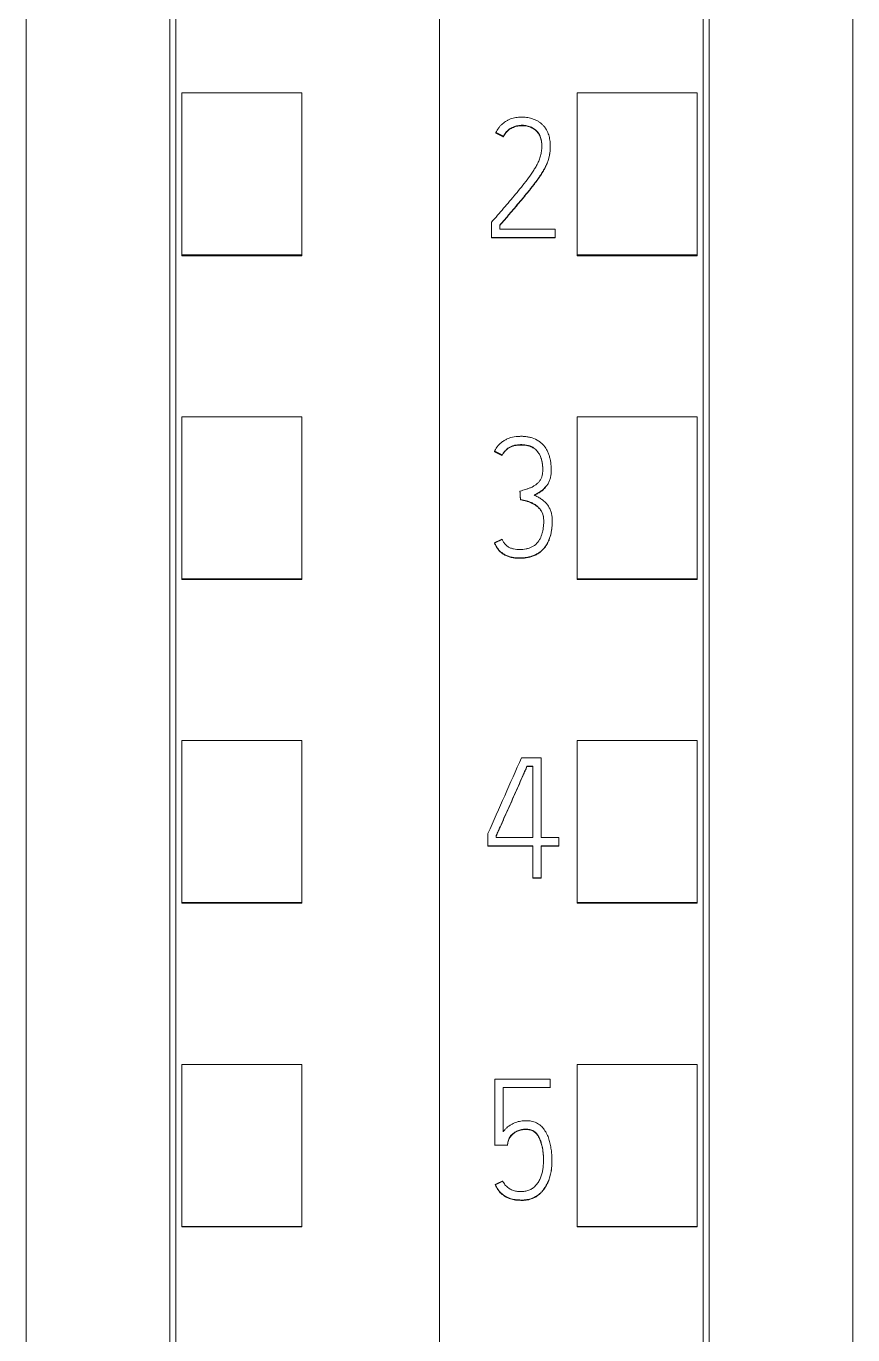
# Model space of a CAD drawing. Header units: millimetres. Extents: x 4134 to 7422, y 1400 to 3585.
# Drawn here: x 6035.75 to 6049.55, y 3271.34 to 3293.16 of the extents above; entities that cross this region are included whole.
import ezdxf

# ---------------------------------------------------------------- set-up
doc = ezdxf.new("R2010")
doc.units = ezdxf.units.MM
doc.layers.add('000-PI-Oprema', color=30, linetype='Continuous', lineweight=5)

# ---------------------------------------------------------------- blocks, each defined once
blk = doc.blocks.new('S7-1500 DQ HF - 6ES7522-1BL01-0AB0')
at = {"layer": '000-PI-Oprema', "color": 0, "linetype": 'ByBlock', "lineweight": 0}
for p, q in [((0, 134.681), (0, 21.262)), ((4.4, 132.4), (4.4, 23.585)), ((2.3, 63.564), (2.3, 66.266)), ((4.3, 66.266), (2.3, 66.266)), ((4.3, 63.564), (4.3, 66.266)), ((0.942, 65.604), (0.942, 65.598)), ((1.067, 65.54), (1.067, 65.534)), ((1.849, 65.372), (1.849, 65.378)), ((0.867, 64.108), (0.867, 63.853)), ((1.006, 63.992), (1.006, 64.058)), ((1.933, 63.992), (1.006, 63.992)), ((1.933, 63.853), (1.933, 63.992)), ((0.867, 63.853), (1.933, 63.853)), ((0.867, 63.853), (0.867, 63.847)), ((1.933, 63.847), (0.867, 63.847)), ((1.933, 63.853), (1.933, 63.847)), ((2.3, 63.55), (2.3, 63.564)), ((4.3, 63.564), (2.3, 63.564)), ((4.3, 63.55), (2.3, 63.55)), ((4.3, 63.55), (4.3, 63.564)), ((2.3, 58.163), (2.3, 60.864)), ((4.3, 60.864), (2.3, 60.864)), ((4.3, 58.163), (4.3, 60.864)), ((0.919, 60.288), (0.919, 60.282)), ((1.046, 60.225), (1.046, 60.219)), ((1.865, 59.97), (1.865, 59.976)), ((1.343, 59.623), (1.343, 59.617)), ((1.351, 59.485), (1.351, 59.479)), ((1.881, 59.117), (1.881, 59.123)), ((0.919, 58.761), (0.919, 58.755)), ((2.3, 58.15), (2.3, 58.163)), ((4.3, 58.163), (2.3, 58.163)), ((4.3, 58.15), (2.3, 58.15)), ((4.3, 58.15), (4.3, 58.163)), ((2.3, 52.761), (2.3, 55.462)), ((4.3, 55.462), (2.3, 55.462)), ((4.3, 52.761), (4.3, 55.462)), ((1.368, 55.175), (1.698, 55.175)), ((1.46, 55.036), (1.46, 55.03)), ((1.557, 55.036), (1.46, 55.036)), ((1.46, 55.03), (1.557, 55.03)), ((1.557, 53.844), (1.557, 55.036)), ((1.698, 55.175), (1.698, 53.844)), ((0.808, 53.705), (0.808, 53.911)), ((0.808, 53.705), (0.808, 53.699)), ((1.557, 53.705), (0.808, 53.705)), ((0.808, 53.699), (1.557, 53.699)), ((0.946, 53.88), (0.946, 53.844)), ((0.946, 53.844), (1.557, 53.844)), ((1.557, 53.176), (1.557, 53.705)), ((1.698, 53.844), (1.992, 53.844)), ((1.698, 53.705), (1.698, 53.176)), ((1.992, 53.705), (1.698, 53.705)), ((1.698, 53.699), (1.992, 53.699)), ((1.992, 53.844), (1.992, 53.705)), ((1.992, 53.705), (1.992, 53.699)), ((1.557, 53.176), (1.557, 53.17)), ((1.698, 53.176), (1.557, 53.176)), ((1.557, 53.17), (1.698, 53.17)), ((1.698, 53.176), (1.698, 53.17)), ((2.3, 52.75), (2.3, 52.761)), ((4.3, 52.761), (2.3, 52.761)), ((4.3, 52.75), (2.3, 52.75)), ((4.3, 52.75), (4.3, 52.761)), ((2.3, 47.36), (2.3, 50.061)), ((4.3, 50.061), (2.3, 50.061)), ((4.3, 47.36), (4.3, 50.061)), ((0.924, 49.813), (0.924, 48.714)), ((1.848, 49.813), (0.924, 49.813)), ((1.848, 49.674), (1.848, 49.813)), ((1.063, 48.936), (1.063, 49.674)), ((1.063, 49.674), (1.848, 49.674)), ((1.848, 49.674), (1.848, 49.668)), ((0.924, 48.714), (0.924, 48.708)), ((0.924, 48.714), (1.135, 48.714)), ((1.135, 48.714), (1.135, 48.708)), ((1.876, 48.449), (1.876, 48.455)), ((0.93, 48.057), (0.93, 48.051)), ((2.3, 47.35), (2.3, 47.36)), ((4.3, 47.36), (2.3, 47.36)), ((4.3, 47.35), (2.3, 47.35)), ((4.3, 47.35), (4.3, 47.36))]:
    blk.add_line(p, q, dxfattribs=at)
at = {"layer": '000-PI-Oprema', "color": 18, "linetype": 'ByBlock', "lineweight": 0, "true_color": 0x000000}
blk.add_ellipse((11.065, 14.809), major_axis=(443.484, 1002.434), ratio=0.022999, start_param=1.540694, end_param=1.541956, dxfattribs=at)
at = {"layer": '000-PI-Oprema', "color": 0, "linetype": 'ByBlock', "lineweight": 0}
for points, knots in [([(4.5, 132.586), (4.5, 129.542), (4.5, 119.972), (4.5, 105.802), (4.5, 91.235), (4.5, 77.025), (4.5, 62.731), (4.5, 47.245), (4.5, 34.605), (4.5, 26.64), (4.5, 23.299)], [0, 0, 0, 0, 0.083934, 0.263736, 0.389889, 0.484142, 0.653794, 0.78188, 0.908517, 1, 1, 1, 1]), ([(6.9, 129.52), (6.9, 127.497), (6.9, 118.948), (6.9, 105.802), (6.9, 91.235), (6.9, 77.025), (6.9, 62.731), (6.9, 47.245), (6.9, 34.486), (6.9, 25.605), (6.9, 21.348), (6.9, 20.55)], [0, 0, 0, 0, 0.055935, 0.236292, 0.362833, 0.457376, 0.627551, 0.756032, 0.883059, 0.978086, 1, 1, 1, 1]), ([(1.067, 65.54), (1.079, 65.564), (1.092, 65.586), (1.116, 65.616), (1.125, 65.626), (1.144, 65.644), (1.154, 65.652), (1.185, 65.675), (1.208, 65.687), (1.256, 65.707), (1.281, 65.714), (1.319, 65.722), (1.332, 65.723), (1.358, 65.726), (1.371, 65.726), (1.41, 65.726), (1.435, 65.723), (1.473, 65.714), (1.486, 65.711), (1.511, 65.702), (1.523, 65.698), (1.558, 65.681), (1.58, 65.668), (1.61, 65.643), (1.62, 65.634), (1.638, 65.615), (1.646, 65.605), (1.657, 65.589), (1.66, 65.584), (1.667, 65.573), (1.676, 65.555), (1.683, 65.537), (1.691, 65.512), (1.695, 65.5), (1.7, 65.474), (1.702, 65.462), (1.705, 65.436), (1.706, 65.423), (1.708, 65.397), (1.708, 65.384), (1.708, 65.358), (1.708, 65.345), (1.706, 65.319), (1.704, 65.307), (1.699, 65.268), (1.694, 65.243), (1.684, 65.205), (1.681, 65.193), (1.673, 65.168), (1.668, 65.156), (1.653, 65.12), (1.642, 65.097), (1.619, 65.051), (1.606, 65.029), (1.579, 64.986), (1.565, 64.964), (1.523, 64.9), (1.493, 64.858), (1.4, 64.735), (1.335, 64.655), (1.236, 64.537), (1.203, 64.498), (1.136, 64.419), (1.103, 64.38), (1.036, 64.302), (1.002, 64.264), (0.935, 64.186), (0.901, 64.147), (0.867, 64.108)], [0, 0, 0, 0, 0.03125, 0.03125, 0.046875, 0.046875, 0.0625, 0.0625, 0.09375, 0.09375, 0.125, 0.125, 0.140625, 0.140625, 0.15625, 0.15625, 0.1875, 0.1875, 0.203125, 0.203125, 0.21875, 0.21875, 0.25, 0.25, 0.265625, 0.265625, 0.28125, 0.28125, 0.289062, 0.289062, 0.296875, 0.3125, 0.3125, 0.328125, 0.328125, 0.34375, 0.34375, 0.359375, 0.359375, 0.375, 0.375, 0.390625, 0.390625, 0.40625, 0.40625, 0.4375, 0.4375, 0.453125, 0.453125, 0.46875, 0.46875, 0.5, 0.5, 0.53125, 0.53125, 0.5625, 0.5625, 0.625, 0.625, 0.75, 0.75, 0.8125, 0.8125, 0.875, 0.875, 0.9375, 0.9375, 1, 1, 1, 1]), ([(1.006, 64.058), (1.045, 64.104), (1.084, 64.15), (1.162, 64.242), (1.201, 64.288), (1.279, 64.38), (1.318, 64.425), (1.396, 64.518), (1.434, 64.564), (1.51, 64.658), (1.548, 64.705), (1.603, 64.777), (1.621, 64.801), (1.656, 64.85), (1.673, 64.875), (1.706, 64.925), (1.722, 64.951), (1.753, 65.003), (1.767, 65.029), (1.786, 65.07), (1.792, 65.084), (1.803, 65.112), (1.808, 65.126), (1.822, 65.17), (1.829, 65.199), (1.841, 65.258), (1.845, 65.288), (1.848, 65.333), (1.849, 65.348), (1.85, 65.378), (1.849, 65.393), (1.847, 65.439), (1.844, 65.469), (1.836, 65.513), (1.833, 65.528), (1.825, 65.557), (1.821, 65.572), (1.81, 65.6), (1.804, 65.614), (1.791, 65.641), (1.784, 65.654), (1.771, 65.673), (1.767, 65.679), (1.758, 65.692), (1.753, 65.698), (1.739, 65.715), (1.729, 65.726), (1.707, 65.748), (1.696, 65.758), (1.678, 65.772), (1.672, 65.776), (1.659, 65.785), (1.653, 65.789), (1.62, 65.808), (1.592, 65.82), (1.549, 65.835), (1.535, 65.84), (1.505, 65.848), (1.49, 65.851), (1.46, 65.856), (1.445, 65.858), (1.415, 65.86), (1.4, 65.861), (1.37, 65.862), (1.355, 65.862), (1.325, 65.861), (1.31, 65.859), (1.264, 65.854), (1.235, 65.848), (1.192, 65.834), (1.177, 65.829), (1.157, 65.82), (1.15, 65.817), (1.136, 65.81), (1.129, 65.806), (1.097, 65.787), (1.072, 65.769), (1.038, 65.739), (1.027, 65.728), (1.007, 65.706), (0.997, 65.694), (0.97, 65.658), (0.955, 65.632), (0.942, 65.604)], [0, 0, 0, 0, 0.0625, 0.0625, 0.125, 0.125, 0.1875, 0.1875, 0.25, 0.25, 0.3125, 0.3125, 0.34375, 0.34375, 0.375, 0.375, 0.40625, 0.40625, 0.4375, 0.4375, 0.453125, 0.453125, 0.46875, 0.46875, 0.5, 0.5, 0.53125, 0.53125, 0.546875, 0.546875, 0.5625, 0.5625, 0.59375, 0.59375, 0.609375, 0.609375, 0.625, 0.625, 0.640625, 0.640625, 0.65625, 0.65625, 0.664062, 0.664062, 0.671875, 0.671875, 0.6875, 0.6875, 0.703125, 0.703125, 0.710937, 0.710937, 0.71875, 0.71875, 0.75, 0.75, 0.765625, 0.765625, 0.78125, 0.78125, 0.796875, 0.796875, 0.8125, 0.8125, 0.828125, 0.828125, 0.84375, 0.84375, 0.875, 0.875, 0.890625, 0.890625, 0.898438, 0.898438, 0.90625, 0.90625, 0.9375, 0.9375, 0.953125, 0.953125, 0.96875, 0.96875, 1, 1, 1, 1]), ([(1.708, 65.369), (1.708, 65.38), (1.708, 65.39), (1.707, 65.413), (1.706, 65.426), (1.703, 65.452), (1.701, 65.465), (1.696, 65.49), (1.692, 65.503), (1.684, 65.528), (1.68, 65.54), (1.672, 65.558), (1.669, 65.563), (1.662, 65.575), (1.659, 65.58), (1.64, 65.608), (1.623, 65.626), (1.597, 65.647), (1.592, 65.651), (1.582, 65.659), (1.565, 65.67), (1.537, 65.685), (1.513, 65.695), (1.488, 65.704), (1.476, 65.708), (1.438, 65.716), (1.412, 65.719), (1.359, 65.72), (1.321, 65.717), (1.283, 65.708), (1.257, 65.701), (1.245, 65.696), (1.221, 65.687), (1.209, 65.681), (1.186, 65.669), (1.175, 65.662), (1.143, 65.639), (1.125, 65.621), (1.101, 65.59), (1.093, 65.58), (1.079, 65.557), (1.073, 65.546), (1.067, 65.534)], [0, 0, 0, 0, 0.034384, 0.034384, 0.076368, 0.076368, 0.118351, 0.118351, 0.160334, 0.160334, 0.202317, 0.202317, 0.223309, 0.223309, 0.244301, 0.244301, 0.328267, 0.328267, 0.349259, 0.349259, 0.370251, 0.412234, 0.454217, 0.454217, 0.496201, 0.496201, 0.580167, 0.580167, 0.664134, 0.706117, 0.706117, 0.7481, 0.7481, 0.790084, 0.790084, 0.832067, 0.832067, 0.916033, 0.916033, 0.958017, 0.958017, 1, 1, 1, 1]), ([(1.849, 65.372), (1.849, 65.366), (1.849, 65.361), (1.849, 65.34), (1.848, 65.325), (1.845, 65.28), (1.84, 65.25), (1.829, 65.191), (1.822, 65.162), (1.807, 65.118), (1.802, 65.104), (1.791, 65.076), (1.785, 65.062), (1.766, 65.021), (1.752, 64.994), (1.721, 64.943), (1.705, 64.917), (1.672, 64.867), (1.655, 64.843), (1.62, 64.794), (1.602, 64.77), (1.548, 64.698), (1.51, 64.651), (1.434, 64.557), (1.396, 64.511), (1.318, 64.419), (1.279, 64.373), (1.201, 64.281), (1.162, 64.236), (1.084, 64.144), (1.045, 64.098), (1.006, 64.052)], [0, 0, 0, 0, 0.010377, 0.010377, 0.038652, 0.038652, 0.095202, 0.095202, 0.151752, 0.151752, 0.180027, 0.180027, 0.208302, 0.208302, 0.264851, 0.264851, 0.321401, 0.321401, 0.377951, 0.377951, 0.434501, 0.434501, 0.547601, 0.547601, 0.660701, 0.660701, 0.7738, 0.7738, 0.8869, 0.8869, 1, 1, 1, 1]), ([(1.582, 59.56), (1.6, 59.569), (1.617, 59.578), (1.652, 59.598), (1.669, 59.608), (1.694, 59.625), (1.702, 59.63), (1.718, 59.642), (1.726, 59.649), (1.741, 59.662), (1.748, 59.669), (1.762, 59.683), (1.769, 59.691), (1.789, 59.714), (1.801, 59.73), (1.816, 59.756), (1.821, 59.765), (1.83, 59.783), (1.834, 59.793), (1.845, 59.821), (1.851, 59.84), (1.859, 59.88), (1.861, 59.9), (1.864, 59.94), (1.865, 59.96), (1.865, 60.001), (1.864, 60.021), (1.86, 60.081), (1.854, 60.121), (1.841, 60.18), (1.836, 60.2), (1.824, 60.238), (1.81, 60.276), (1.791, 60.311), (1.77, 60.346), (1.758, 60.363), (1.732, 60.394), (1.712, 60.416), (1.689, 60.435), (1.673, 60.448), (1.665, 60.454), (1.622, 60.482), (1.586, 60.499), (1.537, 60.515), (1.528, 60.517), (1.508, 60.522), (1.478, 60.529), (1.429, 60.536), (1.388, 60.538), (1.348, 60.538), (1.328, 60.537), (1.267, 60.533), (1.228, 60.527), (1.18, 60.513), (1.17, 60.51), (1.151, 60.503), (1.141, 60.499), (1.113, 60.487), (1.078, 60.468), (1.045, 60.445), (1.021, 60.425), (1.013, 60.418), (0.999, 60.404), (0.992, 60.397), (0.971, 60.375), (0.959, 60.359), (0.942, 60.334), (0.937, 60.325), (0.927, 60.307), (0.923, 60.298), (0.919, 60.288)], [0, 0, 0, 0, 0.03125, 0.03125, 0.0625, 0.0625, 0.078125, 0.078125, 0.09375, 0.09375, 0.109375, 0.109375, 0.125, 0.125, 0.15625, 0.15625, 0.171875, 0.171875, 0.1875, 0.1875, 0.21875, 0.21875, 0.25, 0.25, 0.28125, 0.28125, 0.3125, 0.3125, 0.375, 0.375, 0.40625, 0.40625, 0.4375, 0.46875, 0.46875, 0.5, 0.5, 0.53125, 0.546875, 0.546875, 0.5625, 0.5625, 0.625, 0.625, 0.640625, 0.640625, 0.65625, 0.6875, 0.71875, 0.71875, 0.75, 0.75, 0.8125, 0.8125, 0.828125, 0.828125, 0.84375, 0.84375, 0.875, 0.90625, 0.90625, 0.921875, 0.921875, 0.9375, 0.9375, 0.96875, 0.96875, 0.984375, 0.984375, 1, 1, 1, 1]), ([(1.046, 60.225), (1.054, 60.24), (1.062, 60.254), (1.08, 60.281), (1.091, 60.294), (1.108, 60.312), (1.114, 60.317), (1.127, 60.328), (1.133, 60.333), (1.146, 60.343), (1.153, 60.348), (1.167, 60.356), (1.175, 60.36), (1.197, 60.371), (1.213, 60.377), (1.245, 60.386), (1.261, 60.39), (1.293, 60.395), (1.31, 60.397), (1.343, 60.399), (1.359, 60.4), (1.409, 60.399), (1.442, 60.395), (1.482, 60.385), (1.49, 60.383), (1.506, 60.378), (1.514, 60.375), (1.537, 60.366), (1.552, 60.359), (1.573, 60.345), (1.58, 60.34), (1.593, 60.33), (1.599, 60.325), (1.617, 60.308), (1.628, 60.296), (1.644, 60.276), (1.649, 60.269), (1.658, 60.255), (1.671, 60.234), (1.682, 60.212), (1.694, 60.181), (1.7, 60.166), (1.709, 60.134), (1.712, 60.118), (1.72, 60.069), (1.723, 60.036), (1.724, 59.986), (1.723, 59.97), (1.722, 59.937), (1.721, 59.92), (1.717, 59.896), (1.715, 59.887), (1.711, 59.871), (1.708, 59.863), (1.7, 59.84), (1.692, 59.826), (1.679, 59.804), (1.674, 59.798), (1.664, 59.784), (1.659, 59.778), (1.648, 59.766), (1.642, 59.76), (1.63, 59.748), (1.624, 59.743), (1.604, 59.727), (1.59, 59.718), (1.562, 59.701), (1.548, 59.693), (1.517, 59.679), (1.502, 59.673), (1.47, 59.662), (1.455, 59.657), (1.407, 59.642), (1.375, 59.633), (1.343, 59.623)], [0, 0, 0, 0, 0.03125, 0.03125, 0.0625, 0.0625, 0.078125, 0.078125, 0.09375, 0.09375, 0.109375, 0.109375, 0.125, 0.125, 0.15625, 0.15625, 0.1875, 0.1875, 0.21875, 0.21875, 0.25, 0.25, 0.3125, 0.3125, 0.328125, 0.328125, 0.34375, 0.34375, 0.375, 0.375, 0.390625, 0.390625, 0.40625, 0.40625, 0.4375, 0.4375, 0.453125, 0.453125, 0.46875, 0.5, 0.5, 0.53125, 0.53125, 0.5625, 0.5625, 0.625, 0.625, 0.65625, 0.65625, 0.6875, 0.6875, 0.703125, 0.703125, 0.71875, 0.71875, 0.75, 0.75, 0.765625, 0.765625, 0.78125, 0.78125, 0.796875, 0.796875, 0.8125, 0.8125, 0.84375, 0.84375, 0.875, 0.875, 0.90625, 0.90625, 0.9375, 0.9375, 1, 1, 1, 1]), ([(1.723, 59.981), (1.723, 59.985), (1.723, 59.989), (1.723, 60.026), (1.721, 60.059), (1.713, 60.108), (1.709, 60.124), (1.703, 60.148), (1.7, 60.156), (1.695, 60.172), (1.692, 60.18), (1.683, 60.203), (1.676, 60.218), (1.66, 60.247), (1.65, 60.261), (1.63, 60.287), (1.619, 60.3), (1.601, 60.317), (1.595, 60.322), (1.582, 60.332), (1.575, 60.337), (1.554, 60.351), (1.54, 60.359), (1.509, 60.371), (1.493, 60.376), (1.461, 60.384), (1.444, 60.387), (1.411, 60.391), (1.395, 60.393), (1.362, 60.393), (1.345, 60.393), (1.312, 60.391), (1.295, 60.389), (1.263, 60.384), (1.246, 60.381), (1.222, 60.373), (1.215, 60.371), (1.199, 60.365), (1.191, 60.362), (1.176, 60.355), (1.169, 60.351), (1.155, 60.342), (1.148, 60.338), (1.127, 60.323), (1.115, 60.312), (1.091, 60.288), (1.081, 60.275), (1.062, 60.248), (1.054, 60.233), (1.046, 60.219)], [0, 0, 0, 0, 0.012687, 0.012687, 0.111418, 0.111418, 0.160784, 0.160784, 0.185467, 0.185467, 0.21015, 0.21015, 0.259515, 0.259515, 0.308881, 0.308881, 0.358247, 0.358247, 0.382929, 0.382929, 0.407612, 0.407612, 0.456978, 0.456978, 0.506343, 0.506343, 0.555709, 0.555709, 0.605075, 0.605075, 0.65444, 0.65444, 0.703806, 0.703806, 0.753172, 0.753172, 0.777855, 0.777855, 0.802537, 0.802537, 0.82722, 0.82722, 0.851903, 0.851903, 0.901269, 0.901269, 0.950634, 0.950634, 1, 1, 1, 1]), ([(1.77, 59.686), (1.759, 59.674), (1.747, 59.662), (1.727, 59.644), (1.719, 59.637), (1.703, 59.625), (1.695, 59.619), (1.67, 59.602), (1.652, 59.592), (1.618, 59.572), (1.6, 59.562), (1.582, 59.553)], [0, 0, 0, 0, 0.21875, 0.21875, 0.348958, 0.348958, 0.479167, 0.479167, 0.739583, 0.739583, 1, 1, 1, 1]), ([(0.919, 58.761), (0.927, 58.742), (0.937, 58.723), (0.958, 58.687), (0.969, 58.669), (0.989, 58.644), (0.996, 58.636), (1.011, 58.621), (1.018, 58.614), (1.042, 58.594), (1.06, 58.581), (1.087, 58.565), (1.096, 58.56), (1.115, 58.551), (1.125, 58.547), (1.154, 58.535), (1.174, 58.529), (1.215, 58.519), (1.236, 58.515), (1.278, 58.511), (1.299, 58.51), (1.341, 58.509), (1.362, 58.509), (1.404, 58.511), (1.425, 58.513), (1.456, 58.518), (1.466, 58.52), (1.487, 58.524), (1.497, 58.526), (1.528, 58.534), (1.548, 58.541), (1.577, 58.552), (1.587, 58.556), (1.606, 58.565), (1.615, 58.57), (1.643, 58.585), (1.661, 58.597), (1.694, 58.622), (1.709, 58.636), (1.739, 58.666), (1.753, 58.683), (1.778, 58.717), (1.789, 58.734), (1.804, 58.762), (1.809, 58.771), (1.818, 58.79), (1.822, 58.8), (1.842, 58.849), (1.854, 58.889), (1.867, 58.95), (1.87, 58.971), (1.876, 59.013), (1.878, 59.034), (1.881, 59.076), (1.881, 59.097), (1.881, 59.138), (1.881, 59.159), (1.878, 59.201), (1.875, 59.222), (1.869, 59.252), (1.866, 59.263), (1.86, 59.283), (1.857, 59.293), (1.845, 59.323), (1.836, 59.342), (1.82, 59.37), (1.815, 59.379), (1.802, 59.396), (1.796, 59.405), (1.775, 59.429), (1.76, 59.444), (1.728, 59.471), (1.71, 59.484), (1.674, 59.507), (1.656, 59.518), (1.619, 59.539), (1.601, 59.55), (1.582, 59.56)], [0, 0, 0, 0, 0.03125, 0.03125, 0.0625, 0.0625, 0.078125, 0.078125, 0.09375, 0.09375, 0.125, 0.125, 0.140625, 0.140625, 0.15625, 0.15625, 0.1875, 0.1875, 0.21875, 0.21875, 0.25, 0.25, 0.28125, 0.28125, 0.3125, 0.3125, 0.328125, 0.328125, 0.34375, 0.34375, 0.375, 0.375, 0.390625, 0.390625, 0.40625, 0.40625, 0.4375, 0.4375, 0.46875, 0.46875, 0.5, 0.5, 0.53125, 0.53125, 0.546875, 0.546875, 0.5625, 0.5625, 0.625, 0.625, 0.65625, 0.65625, 0.6875, 0.6875, 0.71875, 0.71875, 0.75, 0.75, 0.78125, 0.78125, 0.796875, 0.796875, 0.8125, 0.8125, 0.84375, 0.84375, 0.859375, 0.859375, 0.875, 0.875, 0.90625, 0.90625, 0.9375, 0.9375, 0.96875, 0.96875, 1, 1, 1, 1]), ([(1.351, 59.485), (1.386, 59.479), (1.419, 59.471), (1.468, 59.457), (1.485, 59.452), (1.517, 59.44), (1.533, 59.434), (1.556, 59.422), (1.564, 59.418), (1.579, 59.41), (1.587, 59.405), (1.608, 59.391), (1.622, 59.381), (1.642, 59.364), (1.648, 59.358), (1.661, 59.346), (1.666, 59.339), (1.683, 59.319), (1.693, 59.305), (1.706, 59.283), (1.71, 59.275), (1.717, 59.259), (1.721, 59.251), (1.729, 59.227), (1.733, 59.21), (1.738, 59.176), (1.739, 59.159), (1.74, 59.124), (1.74, 59.107), (1.737, 59.055), (1.733, 59.021), (1.725, 58.97), (1.721, 58.953), (1.713, 58.92), (1.708, 58.903), (1.697, 58.87), (1.691, 58.854), (1.68, 58.831), (1.676, 58.823), (1.667, 58.808), (1.662, 58.801), (1.638, 58.764), (1.615, 58.74), (1.579, 58.714), (1.572, 58.709), (1.557, 58.7), (1.55, 58.696), (1.527, 58.684), (1.511, 58.678), (1.477, 58.667), (1.461, 58.663), (1.427, 58.656), (1.393, 58.652), (1.358, 58.651), (1.323, 58.65), (1.306, 58.651), (1.272, 58.654), (1.254, 58.656), (1.221, 58.663), (1.204, 58.668), (1.171, 58.68), (1.156, 58.688), (1.134, 58.703), (1.127, 58.708), (1.114, 58.72), (1.108, 58.726), (1.096, 58.738), (1.091, 58.745), (1.08, 58.759), (1.075, 58.766), (1.061, 58.788), (1.053, 58.804), (1.046, 58.82)], [0, 0, 0, 0, 0.0625, 0.0625, 0.09375, 0.09375, 0.125, 0.125, 0.140625, 0.140625, 0.15625, 0.15625, 0.1875, 0.1875, 0.203125, 0.203125, 0.21875, 0.21875, 0.25, 0.25, 0.265625, 0.265625, 0.28125, 0.28125, 0.3125, 0.3125, 0.34375, 0.34375, 0.375, 0.375, 0.4375, 0.4375, 0.46875, 0.46875, 0.5, 0.5, 0.53125, 0.53125, 0.546875, 0.546875, 0.5625, 0.5625, 0.625, 0.625, 0.640625, 0.640625, 0.65625, 0.65625, 0.6875, 0.6875, 0.71875, 0.71875, 0.75, 0.78125, 0.78125, 0.8125, 0.8125, 0.84375, 0.84375, 0.875, 0.875, 0.90625, 0.90625, 0.921875, 0.921875, 0.9375, 0.9375, 0.953125, 0.953125, 0.96875, 0.96875, 1, 1, 1, 1]), ([(1.74, 59.12), (1.74, 59.125), (1.74, 59.13), (1.74, 59.144), (1.739, 59.153), (1.738, 59.17), (1.737, 59.179), (1.733, 59.204), (1.729, 59.221), (1.721, 59.245), (1.717, 59.253), (1.71, 59.269), (1.706, 59.277), (1.693, 59.299), (1.683, 59.313), (1.661, 59.34), (1.648, 59.352), (1.622, 59.375), (1.608, 59.385), (1.579, 59.404), (1.564, 59.412), (1.533, 59.428), (1.517, 59.434), (1.485, 59.446), (1.469, 59.451), (1.419, 59.465), (1.386, 59.473), (1.351, 59.479)], [0, 0, 0, 0, 0.026635, 0.026635, 0.070879, 0.070879, 0.115123, 0.115123, 0.20361, 0.20361, 0.247854, 0.247854, 0.292098, 0.292098, 0.380586, 0.380586, 0.469074, 0.469074, 0.557561, 0.557561, 0.646049, 0.646049, 0.734537, 0.734537, 0.823025, 0.823025, 1, 1, 1, 1]), ([(1.876, 59.015), (1.875, 59.006), (1.874, 58.998), (1.871, 58.968), (1.867, 58.947), (1.855, 58.886), (1.843, 58.846), (1.824, 58.797), (1.82, 58.788), (1.811, 58.769), (1.806, 58.759), (1.791, 58.731), (1.779, 58.713), (1.755, 58.679), (1.741, 58.663), (1.719, 58.64), (1.712, 58.633), (1.696, 58.619), (1.688, 58.612), (1.663, 58.592), (1.645, 58.581), (1.618, 58.565), (1.609, 58.56), (1.59, 58.551), (1.58, 58.547), (1.53, 58.527), (1.49, 58.517), (1.427, 58.508), (1.406, 58.505), (1.364, 58.503), (1.343, 58.503), (1.301, 58.503), (1.28, 58.505), (1.248, 58.508), (1.238, 58.509), (1.217, 58.513), (1.206, 58.515), (1.175, 58.522), (1.155, 58.529), (1.126, 58.541), (1.116, 58.545), (1.097, 58.554), (1.088, 58.559), (1.06, 58.575), (1.043, 58.587), (1.019, 58.608), (1.011, 58.615), (0.996, 58.63), (0.989, 58.638), (0.969, 58.663), (0.958, 58.681), (0.937, 58.717), (0.927, 58.736), (0.919, 58.755)], [0, 0, 0, 0, 0.019264, 0.019264, 0.065966, 0.065966, 0.15937, 0.15937, 0.18272, 0.18272, 0.206071, 0.206071, 0.252773, 0.252773, 0.299475, 0.299475, 0.322825, 0.322825, 0.346176, 0.346176, 0.392878, 0.392878, 0.416229, 0.416229, 0.43958, 0.43958, 0.532983, 0.532983, 0.579685, 0.579685, 0.626386, 0.626386, 0.673088, 0.673088, 0.696439, 0.696439, 0.71979, 0.71979, 0.766492, 0.766492, 0.789842, 0.789842, 0.813193, 0.813193, 0.859895, 0.859895, 0.883246, 0.883246, 0.906597, 0.906597, 0.953298, 0.953298, 1, 1, 1, 1]), ([(1.46, 55.036), (1.449, 55.012), (1.439, 54.988), (1.417, 54.94), (1.407, 54.916), (1.375, 54.843), (1.354, 54.795), (1.311, 54.698), (1.29, 54.65), (1.247, 54.554), (1.226, 54.506), (1.183, 54.409), (1.162, 54.361), (1.119, 54.265), (1.097, 54.217), (1.055, 54.121), (1.033, 54.072), (1.001, 54), (0.99, 53.976), (0.974, 53.94), (0.968, 53.928), (0.958, 53.904), (0.952, 53.892), (0.946, 53.88)], [0, 0, 0, 0, 0.0625, 0.0625, 0.125, 0.125, 0.25, 0.25, 0.375, 0.375, 0.5, 0.5, 0.625, 0.625, 0.75, 0.75, 0.875, 0.875, 0.9375, 0.9375, 0.96875, 0.96875, 1, 1, 1, 1]), ([(0.946, 53.874), (0.952, 53.886), (0.958, 53.898), (0.968, 53.922), (0.974, 53.934), (0.99, 53.97), (1.001, 53.994), (1.033, 54.066), (1.055, 54.114), (1.097, 54.211), (1.119, 54.259), (1.162, 54.355), (1.183, 54.403), (1.226, 54.5), (1.247, 54.548), (1.29, 54.644), (1.311, 54.692), (1.354, 54.789), (1.375, 54.837), (1.407, 54.909), (1.417, 54.934), (1.439, 54.982), (1.449, 55.006), (1.46, 55.03)], [0, 0, 0, 0, 0.03125, 0.03125, 0.0625, 0.0625, 0.125, 0.125, 0.25, 0.25, 0.375, 0.375, 0.5, 0.5, 0.625, 0.625, 0.75, 0.75, 0.875, 0.875, 0.9375, 0.9375, 1, 1, 1, 1]), ([(0.93, 48.057), (0.942, 48.031), (0.956, 48.005), (0.98, 47.969), (0.988, 47.958), (1.007, 47.935), (1.018, 47.925), (1.039, 47.905), (1.05, 47.896), (1.073, 47.879), (1.085, 47.871), (1.11, 47.856), (1.123, 47.849), (1.15, 47.836), (1.163, 47.831), (1.191, 47.822), (1.205, 47.818), (1.233, 47.811), (1.248, 47.808), (1.277, 47.804), (1.291, 47.803), (1.313, 47.802), (1.32, 47.801), (1.335, 47.8), (1.342, 47.8), (1.364, 47.799), (1.379, 47.799), (1.408, 47.8), (1.423, 47.801), (1.452, 47.804), (1.466, 47.807), (1.495, 47.813), (1.51, 47.817), (1.551, 47.83), (1.578, 47.842), (1.617, 47.864), (1.629, 47.872), (1.653, 47.889), (1.664, 47.898), (1.686, 47.918), (1.697, 47.928), (1.717, 47.949), (1.727, 47.961), (1.753, 47.996), (1.769, 48.02), (1.79, 48.059), (1.797, 48.072), (1.809, 48.098), (1.815, 48.112), (1.831, 48.153), (1.84, 48.181), (1.855, 48.237), (1.861, 48.266), (1.867, 48.309), (1.869, 48.323), (1.872, 48.352), (1.873, 48.367), (1.876, 48.411), (1.876, 48.44), (1.875, 48.499), (1.873, 48.557), (1.868, 48.615), (1.86, 48.673), (1.855, 48.702), (1.846, 48.745), (1.842, 48.759), (1.835, 48.788), (1.83, 48.802), (1.817, 48.844), (1.806, 48.871), (1.786, 48.911), (1.779, 48.924), (1.765, 48.949), (1.757, 48.961), (1.731, 48.997), (1.712, 49.019), (1.667, 49.058), (1.643, 49.074), (1.603, 49.094), (1.589, 49.1), (1.561, 49.109), (1.547, 49.112), (1.518, 49.118), (1.503, 49.12), (1.474, 49.122), (1.459, 49.122), (1.429, 49.122), (1.415, 49.121), (1.386, 49.119), (1.371, 49.117), (1.342, 49.113), (1.328, 49.11), (1.299, 49.103), (1.285, 49.098), (1.257, 49.089), (1.243, 49.083), (1.217, 49.071), (1.204, 49.064), (1.179, 49.048), (1.166, 49.04), (1.143, 49.022), (1.132, 49.013), (1.11, 48.993), (1.1, 48.982), (1.081, 48.96), (1.071, 48.949), (1.063, 48.936)], [0, 0, 0, 0, 0.03125, 0.03125, 0.046875, 0.046875, 0.0625, 0.0625, 0.078125, 0.078125, 0.09375, 0.09375, 0.109375, 0.109375, 0.125, 0.125, 0.140625, 0.140625, 0.15625, 0.15625, 0.171875, 0.171875, 0.179688, 0.179688, 0.1875, 0.1875, 0.203125, 0.203125, 0.21875, 0.21875, 0.234375, 0.234375, 0.25, 0.25, 0.28125, 0.28125, 0.296875, 0.296875, 0.3125, 0.3125, 0.328125, 0.328125, 0.34375, 0.34375, 0.375, 0.375, 0.390625, 0.390625, 0.40625, 0.40625, 0.4375, 0.4375, 0.46875, 0.46875, 0.484375, 0.484375, 0.5, 0.5, 0.53125, 0.53125, 0.5625, 0.59375, 0.59375, 0.625, 0.625, 0.640625, 0.640625, 0.65625, 0.65625, 0.6875, 0.6875, 0.703125, 0.703125, 0.71875, 0.71875, 0.75, 0.75, 0.78125, 0.78125, 0.796875, 0.796875, 0.8125, 0.8125, 0.828125, 0.828125, 0.84375, 0.84375, 0.859375, 0.859375, 0.875, 0.875, 0.890625, 0.890625, 0.90625, 0.90625, 0.921875, 0.921875, 0.9375, 0.9375, 0.953125, 0.953125, 0.96875, 0.96875, 0.984375, 0.984375, 1, 1, 1, 1]), ([(1.135, 48.714), (1.136, 48.738), (1.139, 48.761), (1.148, 48.794), (1.152, 48.805), (1.161, 48.826), (1.166, 48.837), (1.178, 48.856), (1.185, 48.865), (1.2, 48.883), (1.208, 48.891), (1.225, 48.907), (1.234, 48.914), (1.253, 48.928), (1.263, 48.934), (1.283, 48.945), (1.293, 48.951), (1.314, 48.96), (1.325, 48.963), (1.359, 48.973), (1.381, 48.978), (1.416, 48.98), (1.428, 48.981), (1.451, 48.981), (1.462, 48.98), (1.485, 48.978), (1.497, 48.976), (1.514, 48.973), (1.519, 48.971), (1.53, 48.968), (1.536, 48.966), (1.552, 48.96), (1.563, 48.955), (1.582, 48.943), (1.592, 48.936), (1.609, 48.921), (1.617, 48.912), (1.632, 48.894), (1.638, 48.885), (1.657, 48.855), (1.667, 48.835), (1.685, 48.792), (1.693, 48.77), (1.712, 48.704), (1.721, 48.659), (1.73, 48.591), (1.732, 48.568), (1.735, 48.522), (1.736, 48.499), (1.737, 48.43), (1.735, 48.384), (1.726, 48.316), (1.723, 48.293), (1.715, 48.26), (1.712, 48.248), (1.706, 48.226), (1.703, 48.215), (1.692, 48.182), (1.683, 48.16), (1.667, 48.129), (1.662, 48.119), (1.65, 48.099), (1.644, 48.089), (1.623, 48.061), (1.609, 48.044), (1.584, 48.019), (1.575, 48.012), (1.557, 47.997), (1.547, 47.991), (1.528, 47.978), (1.518, 47.973), (1.496, 47.963), (1.486, 47.959), (1.452, 47.949), (1.429, 47.945), (1.395, 47.942), (1.383, 47.941), (1.36, 47.94), (1.348, 47.94), (1.313, 47.941), (1.29, 47.944), (1.257, 47.951), (1.245, 47.954), (1.223, 47.961), (1.212, 47.965), (1.18, 47.98), (1.161, 47.992), (1.133, 48.013), (1.124, 48.021), (1.108, 48.037), (1.092, 48.055), (1.08, 48.074), (1.068, 48.094), (1.062, 48.105), (1.057, 48.115)], [0, 0, 0, 0, 0.03125, 0.03125, 0.046875, 0.046875, 0.0625, 0.0625, 0.078125, 0.078125, 0.09375, 0.09375, 0.109375, 0.109375, 0.125, 0.125, 0.140625, 0.140625, 0.15625, 0.15625, 0.1875, 0.1875, 0.203125, 0.203125, 0.21875, 0.21875, 0.234375, 0.234375, 0.242187, 0.242187, 0.25, 0.25, 0.265625, 0.265625, 0.28125, 0.28125, 0.296875, 0.296875, 0.3125, 0.3125, 0.34375, 0.34375, 0.375, 0.375, 0.4375, 0.4375, 0.46875, 0.46875, 0.5, 0.5, 0.5625, 0.5625, 0.59375, 0.59375, 0.609375, 0.609375, 0.625, 0.625, 0.65625, 0.65625, 0.671875, 0.671875, 0.6875, 0.6875, 0.71875, 0.71875, 0.734375, 0.734375, 0.75, 0.75, 0.765625, 0.765625, 0.78125, 0.78125, 0.8125, 0.8125, 0.828125, 0.828125, 0.84375, 0.84375, 0.875, 0.875, 0.890625, 0.890625, 0.90625, 0.90625, 0.9375, 0.9375, 0.953125, 0.953125, 0.96875, 0.984375, 0.984375, 1, 1, 1, 1]), ([(1.736, 48.451), (1.736, 48.457), (1.736, 48.463), (1.736, 48.492), (1.735, 48.514), (1.732, 48.56), (1.73, 48.583), (1.724, 48.628), (1.721, 48.651), (1.712, 48.697), (1.706, 48.719), (1.696, 48.752), (1.692, 48.763), (1.685, 48.785), (1.681, 48.796), (1.667, 48.828), (1.657, 48.849), (1.639, 48.878), (1.632, 48.887), (1.617, 48.906), (1.609, 48.914), (1.592, 48.93), (1.583, 48.937), (1.563, 48.949), (1.553, 48.954), (1.531, 48.962), (1.52, 48.965), (1.497, 48.97), (1.486, 48.972), (1.463, 48.974), (1.451, 48.975), (1.428, 48.975), (1.417, 48.974), (1.393, 48.972), (1.382, 48.971), (1.359, 48.967), (1.337, 48.961), (1.315, 48.954), (1.294, 48.945), (1.283, 48.94), (1.253, 48.922), (1.234, 48.909), (1.209, 48.886), (1.201, 48.877), (1.186, 48.86), (1.179, 48.85), (1.166, 48.831), (1.161, 48.821), (1.152, 48.799), (1.148, 48.788), (1.142, 48.766), (1.14, 48.755), (1.137, 48.732), (1.136, 48.72), (1.135, 48.708)], [0, 0, 0, 0, 0.015899, 0.015899, 0.077406, 0.077406, 0.138912, 0.138912, 0.200418, 0.200418, 0.261925, 0.261925, 0.292678, 0.292678, 0.323431, 0.323431, 0.384937, 0.384937, 0.41569, 0.41569, 0.446443, 0.446443, 0.477197, 0.477197, 0.50795, 0.50795, 0.538703, 0.538703, 0.569456, 0.569456, 0.600209, 0.600209, 0.630962, 0.630962, 0.661715, 0.661715, 0.692469, 0.723222, 0.723222, 0.753975, 0.753975, 0.815481, 0.815481, 0.846234, 0.846234, 0.876987, 0.876987, 0.907741, 0.907741, 0.938494, 0.938494, 0.969247, 0.969247, 1, 1, 1, 1]), ([(1.876, 48.449), (1.876, 48.428), (1.875, 48.406), (1.873, 48.356), (1.871, 48.327), (1.865, 48.284), (1.862, 48.269), (1.857, 48.24), (1.853, 48.226), (1.843, 48.183), (1.834, 48.155), (1.813, 48.1), (1.801, 48.074), (1.774, 48.021), (1.758, 47.996), (1.732, 47.961), (1.723, 47.95), (1.703, 47.928), (1.693, 47.917), (1.66, 47.887), (1.637, 47.87), (1.599, 47.847), (1.586, 47.841), (1.559, 47.828), (1.545, 47.823), (1.504, 47.808), (1.475, 47.801), (1.431, 47.795), (1.417, 47.794), (1.387, 47.793), (1.372, 47.793), (1.343, 47.794), (1.329, 47.795), (1.299, 47.796), (1.285, 47.797), (1.255, 47.801), (1.241, 47.803), (1.212, 47.81), (1.198, 47.814), (1.17, 47.823), (1.156, 47.828), (1.129, 47.84), (1.116, 47.846), (1.09, 47.861), (1.078, 47.87), (1.054, 47.887), (1.042, 47.896), (1.02, 47.916), (1.01, 47.926), (0.991, 47.948), (0.982, 47.96), (0.956, 47.998), (0.942, 48.024), (0.93, 48.051)], [0, 0, 0, 0, 0.044434, 0.044434, 0.104157, 0.104157, 0.134018, 0.134018, 0.16388, 0.16388, 0.223602, 0.223602, 0.283325, 0.283325, 0.343048, 0.343048, 0.37291, 0.37291, 0.402771, 0.402771, 0.462494, 0.462494, 0.492355, 0.492355, 0.522217, 0.522217, 0.58194, 0.58194, 0.611801, 0.611801, 0.641663, 0.641663, 0.671524, 0.671524, 0.701386, 0.701386, 0.731247, 0.731247, 0.761108, 0.761108, 0.79097, 0.79097, 0.820831, 0.820831, 0.850693, 0.850693, 0.880554, 0.880554, 0.910416, 0.910416, 0.940277, 0.940277, 1, 1, 1, 1])]:
    blk.add_open_spline(points, degree=3, knots=knots, dxfattribs=at)
for points, weights in [([(0.942, 65.604), (1.005, 65.572), (1.067, 65.54)], [0.50000016052, 0.49999983948, 0.50000016052]), ([(1.067, 65.534), (1.005, 65.566), (0.942, 65.598)], [0.500000148986, 0.499999851014, 0.500000148986]), ([(0.919, 60.288), (0.983, 60.257), (1.046, 60.225)], [0.500000087813, 0.499999912187, 0.500000087813]), ([(1.046, 60.219), (0.983, 60.25), (0.919, 60.282)], [0.500000037078, 0.499999962922, 0.500000037078]), ([(1.343, 59.623), (1.347, 59.554), (1.351, 59.485)], [0.499999967607, 0.500000032393, 0.499999967607]), ([(1.351, 59.479), (1.347, 59.548), (1.343, 59.617)], [0.500000008948, 0.499999991052, 0.500000008948]), ([(1.046, 58.82), (0.983, 58.79), (0.919, 58.761)], [0.500000097782, 0.499999902218, 0.500000097782]), ([(1.057, 48.115), (0.994, 48.086), (0.93, 48.057)], [0.500000107308, 0.499999892692, 0.500000107308])]:
    blk.add_rational_spline(points, weights, degree=2, dxfattribs=at)
blk = doc.blocks.new('SIMATIC S7-1500 TM COUNT - 6ES7550-1AA01-0AB0')
at = {"color": 0, "linetype": 'ByBlock', "lineweight": 0}
for p, q in [((34.8, -12.319), (34.8, -125.738)), ((30.4, -123.415), (30.4, -14.6)), ((30.5, -83.436), (30.5, -80.734)), ((30.5, -80.734), (32.5, -80.734)), ((32.5, -83.436), (32.5, -80.734)), ((30.5, -83.45), (30.5, -83.436)), ((30.5, -83.436), (32.5, -83.436)), ((30.5, -83.45), (32.5, -83.45)), ((32.5, -83.45), (32.5, -83.436)), ((30.5, -88.837), (30.5, -86.136)), ((30.5, -86.136), (32.5, -86.136)), ((32.5, -88.837), (32.5, -86.136)), ((30.5, -88.85), (30.5, -88.837)), ((30.5, -88.837), (32.5, -88.837)), ((32.5, -88.85), (32.5, -88.837)), ((30.5, -88.85), (32.5, -88.85)), ((30.5, -94.239), (30.5, -91.538)), ((30.5, -91.538), (32.5, -91.538)), ((32.5, -94.239), (32.5, -91.538)), ((30.5, -94.25), (30.5, -94.239)), ((30.5, -94.239), (32.5, -94.239)), ((30.5, -94.25), (32.5, -94.25)), ((32.5, -94.25), (32.5, -94.239)), ((30.5, -99.64), (30.5, -96.939)), ((30.5, -96.939), (32.5, -96.939)), ((32.5, -99.64), (32.5, -96.939)), ((30.5, -99.64), (32.5, -99.64)), ((30.5, -99.65), (30.5, -99.64)), ((30.5, -99.65), (32.5, -99.65)), ((32.5, -99.65), (32.5, -99.64))]:
    blk.add_line(p, q, dxfattribs=at)
for points, knots in [([(30.3, -123.701), (30.3, -120.36), (30.3, -112.395), (30.3, -99.755), (30.3, -84.269), (30.3, -69.975), (30.3, -55.765), (30.3, -41.198), (30.3, -27.028), (30.3, -17.458), (30.3, -14.414)], [0, 0, 0, 0, 0.091483, 0.21812, 0.346206, 0.515858, 0.610111, 0.736264, 0.916066, 1, 1, 1, 1]), ([(27.9, -17.48), (27.9, -19.503), (27.9, -28.052), (27.9, -41.198), (27.9, -55.765), (27.9, -69.975), (27.9, -84.269), (27.9, -99.755), (27.9, -112.514), (27.9, -121.395), (27.9, -125.652), (27.9, -126.45)], [0, 0, 0, 0, 0.055935, 0.236292, 0.362833, 0.457376, 0.627551, 0.756032, 0.883059, 0.978086, 1, 1, 1, 1])]:
    blk.add_open_spline(points, degree=3, knots=knots, dxfattribs=at)

msp = doc.modelspace()

# ---------------------------------------------------------------- block references
at = {"layer": '000-PI-Oprema', "color": 0, "linetype": 'ByBlock', "lineweight": 0}
for name, p in [('SIMATIC S7-1500 TM COUNT - 6ES7550-1AA01-0AB0', (6007.848, 3372.785)), ('S7-1500 DQ HF - 6ES7522-1BL01-0AB0', (6042.648, 3225.785))]:
    msp.add_blockref(name, p, dxfattribs=at)

doc.saveas('drawing.dxf')
